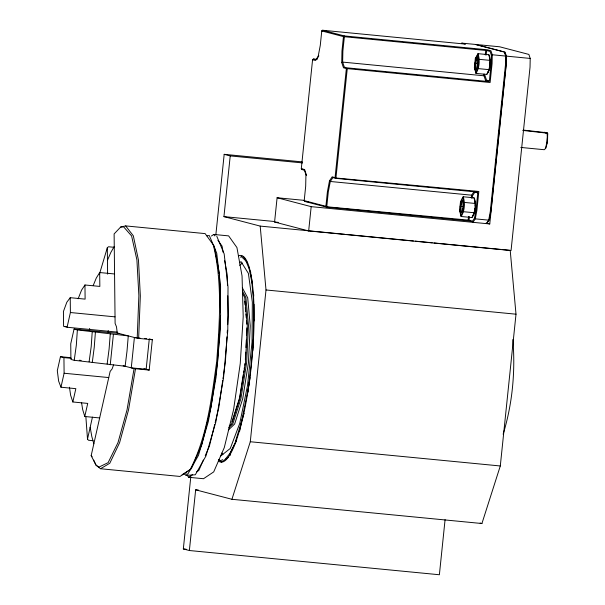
<?xml version="1.0" encoding="UTF-8"?>
<svg xmlns="http://www.w3.org/2000/svg" width="605" height="605" viewBox="0 0 605 605"><rect width="100%" height="100%" fill="white"/><g stroke="black" fill="none" stroke-linecap="round" stroke-linejoin="round"><path stroke-width="0.91" d="M220.417 315.908L220.349 329.823L216.068 377.248L208.392 421.322L198.485 455.315L187.86 474.055L182.551 474.403M220.439 312.203L220.575 286.233L219.29 275.207M254.017 304.315L252.935 350.386M317.149 59.388L313.405 59.025L312.581 59.713L301.298 168.689L304.171 169.438L305.933 174.694L305.691 186.204L304.202 200.618L304.867 201.45L326.564 207.122L469.427 220.969L473.201 221.952L475.28 218.851L476.876 210.442L478.842 191.475L335.488 177.953L332.213 176.766L329.483 180.842L327.388 191.876L325.898 206.29L326.564 207.122M341.734 62.534L341.969 51.024L343.466 36.61L344.29 35.922L487.146 49.769L490.927 50.752L492.266 54.76L492.084 63.525L490.118 82.499L346.363 68.539L343.496 67.79L341.734 62.534L342.642 62.096L484.015 75.799L484.923 75.36L486.511 80.117L489.385 80.866L491.192 63.412L491.358 55.199L490.103 51.44L486.624 50.533L344.358 36.716L343.95 36.285M484.053 73.969L484.015 75.799L485.694 80.805L488.56 81.554L489.385 80.866M504.986 52.885L506.241 56.636L506.075 64.856L490.859 211.773L489.362 219.653L487.418 222.564M506.408 56.129L506.226 64.894L489.755 223.956L311.182 206.653L277.098 197.744L274.579 222.027L308.663 230.936L511.051 250.546L530.033 67.2L530.214 58.435L528.876 54.427L499.624 46.782L475.81 44.475L505.062 52.121L506.408 56.129L530.214 58.435M545.884 148.187L547.525 141.494L547.699 133.599L547.086 132.782L523.242 130.075M230.082 455.557L230.165 453.077L236.706 439.646M137.206 338.233L138.87 295.626L136.911 259.938L131.603 235.95L123.647 226.875L120.667 227.026L114.118 233.931L115.109 323.395L116.493 326.806L117.241 333.015L137.206 338.233L152.331 339.745L149.193 370.094L134.068 368.589L123.178 365.745M138.643 338.414L140.33 295.981L138.484 260.241L133.327 235.806L125.658 225.907L120.667 227.026M245.35 359.673L245.721 352.201M245.948 347.527L246.318 340.055M246.545 335.382L246.916 327.91M459.55 210.797L460.511 201.518L463.241 196.769L473.957 197.805L474.494 198.47C476.241 204.671 476.135 212.385 471.915 217.535L461.199 216.499L459.55 210.797L460.012 211.137L460.095 209.459M462.583 197.313C464.406 203.386 463.99 210.351 460.67 215.834M474.365 67.707L475.326 58.42L478.056 53.671L488.772 54.715L489.301 55.38C491.048 61.581 490.95 69.288 486.73 74.445L476.014 73.402L474.365 67.707L474.827 68.04M477.398 54.223C479.22 60.288 478.797 67.253 475.485 72.744M547.699 133.599L546.3 145.23A9.695 1.959 -84.5 0 1 544.122 149.7L520.799 147.439M226.966 336.834L225.355 362.176L223.495 375.055M227.2 333.075L227.382 330.262M227.737 324.628L228.327 315.235L227.775 295.777M77.372 329.937L76.321 345.243L74.226 360.293L125.129 366.252L127.005 351.15L128.275 335.904L77.372 329.937L74.06 329.075L70.74 343.791L70.914 359.43L74.226 360.293M92.255 331.381L91.196 346.695L89.109 361.737M95.408 332.205L94.221 347.474L92.263 362.561M110.291 333.65L109.104 348.934L107.145 364.006M113.392 334.459L110.246 364.815M247.929 392.259L251.256 364.051L253.54 337.59M254.289 320.824L253.828 319.137L253.397 299.12L253.767 294.741M149.284 338.944L146.145 369.3L131.262 367.855L134.401 337.499L136.261 337.681M474.638 211.349L474.925 208.566M475.212 205.776L475.401 203.915M489.543 67.329L489.354 69.189L487.479 72.986M489.74 65.469L490.118 61.755M89.487 330.285L89.676 328.417M445.083 519.642L439.381 574.75L189.373 550.52L183.33 548.939L190.817 476.596M215.819 235.133L224.183 154.328L302.19 161.89M189.373 550.52L195.657 489.816L198.478 490.088M325.989 232.471L260.195 226.096L223.941 216.62L230.225 155.909L224.183 154.328M195.657 489.816L231.919 499.291L250.288 441.741L266.003 289.969L260.195 226.096M486.594 223.253L488.674 220.144L490.269 211.742L505.477 64.826L505.659 56.061L504.32 52.053L475.069 44.407L461.675 43.106L465.449 44.097L322.594 30.25L321.769 30.938L320.279 45.352L318.177 56.386L315.455 60.462L312.581 59.713M308.663 230.936L311.182 206.653M326.791 206.403L328.288 191.982L330.285 181.477L332.879 177.598L335.745 178.346L477.126 192.05L477.791 192.882L475.984 210.336L474.486 218.208L472.535 221.12L468.164 220.107L326.307 206.728M344.358 36.716L342.869 51.138L342.642 62.096L344.313 67.102L347.187 67.858L488.56 81.554M335.079 177.515L346.363 68.539M335.979 177.628L347.262 68.652M468.164 220.107L468.542 216.499M485.263 54.926L485.732 50.419M469.064 220.212L469.435 216.613M486.163 55.04L486.624 50.533M231.919 499.291L481.92 523.522L500.297 465.971L516.005 314.192L510.204 250.326L502.687 249.6M239.625 431.229C243.097 413.404 247.15 395.655 250.107 377.702M222.701 380.568L218.707 408.156L215.161 422.645M222.965 378.73L223.23 376.892M243.278 374.593L239.565 397.901L231.889 421.867M243.573 372.733L243.876 370.865M244.17 369.005L244.465 367.137M244.768 365.269L245.063 363.408M475.59 59.774L478.056 53.671C479.992 60.137 479.553 67.563 476.014 73.402L475.023 68.932M253.397 299.12L251.839 282.134L249.222 268.983L249.525 267.198M135.497 368.77L128.547 409.819L119.586 442.739L109.777 463.264L100.521 468.739L96.021 465.139L91.166 455.648L110.14 371.402L112.137 368.876L113.536 364.944M134.068 368.589L127.05 409.804L117.998 442.61L108.129 462.636L98.774 467.181L96.021 465.139L93.684 460.133M471.159 197.805L471.658 195.181L474.252 191.293M471.93 198.538L472.452 195.816L474.917 192.125L477.791 192.882M70.679 357.684L60.447 356.693L57.301 370.668L58.64 381.127L60.961 387.215L75.844 388.66L72.842 401.97L87.725 403.414L84.776 416.497L99.659 417.942M70.233 297.683L66.807 302.266L63.427 311.492L63.593 326.337L67.079 327.245L70.392 312.528L70.233 297.683L85.116 299.127L84.957 284.985L99.84 286.422L99.681 272.537L114.564 273.974M60.961 387.215L64.107 373.24L63.933 357.6L60.447 356.693M93.026 440.682L88.466 440.243L87.506 439.101L92.452 417.125M475.091 63.132L476.377 57.437L477.723 57.793L478.184 58.443L478.245 63.858L477.791 63.835L476.506 69.522L475.159 69.167L475.091 63.132L478.502 63.48M476.377 57.437L476.974 58.125L475.825 63.222L475.885 68.637L475.159 69.167M460.276 206.222L461.562 200.535L462.908 200.883L462.976 206.925L461.691 212.612L460.344 212.264L460.276 206.222L462.802 206.487M461.562 200.535L462.159 201.215L461.01 206.313L461.07 211.735L460.344 212.264M214.715 424.46L209.391 446.188L205.239 455.724M244.125 413.253L235.292 441.952M99.379 274.36L107.312 247.74L108.492 246.764L113.967 247.294M503.133 434.216C512.458 403.845 515.513 371.175 512.843 339.549M546.3 145.23L547.525 141.494M78.151 298.794L81.539 290.166L84.957 284.985M93.215 285.515L96.271 278.066L99.681 272.537M107.456 260.309L110.844 252.436L114.262 246.5M203.348 460.057L198.826 470.456L196.466 472.029M486.73 74.445C490.262 68.599 490.708 61.181 488.772 54.715M462.137 199.007L463.241 196.769C465.177 203.235 464.738 210.653 461.199 216.499L460.405 212.922M471.915 217.535C475.447 211.69 475.893 204.271 473.957 197.805M472.664 216.076L474.539 212.279M236.094 441.559L230.165 453.077L225.098 459.422L228.629 457.251M318.351 56.666L316.279 59.774L313.405 59.025M305.933 174.694L306.516 175.276L304.837 170.27L301.963 169.513L301.895 168.719M476.506 69.522L477.095 68.955L475.885 68.637M229.129 426.154L231.67 423.734L239.739 398.453L245.456 362.539L247.279 325.603L244.73 297.547L242.499 293.387M228.289 430.072L234.642 424.022L242.718 398.74L248.428 362.826L250.258 325.891L247.71 297.834L242.355 287.844M228.698 427.833L232.804 423.954L240.903 398.68L246.643 362.652L248.466 325.603L245.895 297.539L242.34 290.952M239.557 262.751L241.002 261.61L248.398 273.422L252.338 302.137L252.043 342.059L247.566 385.287L239.799 423.258L230.278 448.456L220.893 455.883M239.648 265.323L242.537 263.039M489.362 219.653L488.674 220.144L475.28 218.851L474.486 218.208M318.177 56.386L318.873 55.894M211.402 236.018L213.754 234.445L228.637 235.882L236.933 247.551L242.045 275.91L243.21 316.68L240.238 363.62L233.59 409.6L224.273 447.632L213.709 471.892L203.499 478.721L188.616 477.277L187.058 475.091M188.616 477.277L192.541 474.653M240.48 257.201L242.045 256.172M182.067 474.834L191.309 468.731L201.805 444.751L211.069 407.044L217.679 361.389L220.621 314.781L219.449 274.352L214.336 246.296L205.125 233.606L125.658 225.907M226.92 458.454L221.453 462.069L218.828 459.581M475.326 58.42L475.848 58.148M489.46 69.696L477.557 68.539M474.645 212.786L462.742 211.637M491.358 55.199L492.266 54.76L505.659 56.061L506.241 56.636M222.806 459.649L220.386 460.738L218.995 459.52M478.517 59.26L490.421 60.409M463.702 202.35L475.606 203.499M206.706 235.761L209.36 235.587L216.719 253.147L219.078 273.369M185.569 475.417L195.302 474.774L205.927 456.034L215.834 422.04L223.51 377.966L227.79 330.542L228.017 286.952L224.16 253.866L216.802 236.305M522.803 130.423L547.396 133.191M230.225 155.909L302.591 162.927M301.963 169.513L304.776 169.786M462.855 211.901L461.07 211.735L462.28 212.045M277.098 197.744L304.353 200.384M304.867 201.45L308.626 201.813M223.941 216.62L274.693 221.536M274.579 222.027L278.33 222.39M327.872 232.653L344.789 234.294M346.665 234.475L413.397 240.941M415.28 241.123L432.197 242.764M434.072 242.945L500.804 249.411M266.003 289.969L516.005 314.192M70.392 312.528L115.041 316.854M64.523 326.428L66.384 326.609M67.079 327.245L117.302 332.115M74.06 329.075L119.631 333.491M138.121 337.862L139.982 338.044M144.633 338.498L146.493 338.671M63.933 357.6L71.375 358.326M79.285 360.24L81.146 360.421M64.107 373.24L108.756 377.565M250.288 441.741L500.297 465.971M100.521 468.739L179.987 476.445L190.099 469.76C207.379 436.235 211.553 398.173 216.726 361.336C219.547 322.662 222.602 283.17 213.353 245.078M183.33 548.939L186.143 549.219M476.974 58.125L478.184 58.443M322.594 30.25L344.29 35.922M321.769 30.938L343.466 36.61M474.97 191.482L477.126 192.05M462.159 201.215L463.37 201.533M486.17 223.018L489.755 223.956M304.202 200.618L325.898 206.29M149.7 339.05L152.331 339.745M143.922 368.717L149.193 370.094M480.113 523.045L481.92 523.522M329.483 180.842L330.285 181.477L471.658 195.181L472.452 195.816M241.508 256.754L246.878 261.829M545.082 132.586L545.438 133.009L544.719 132.162M91.166 455.648L92.126 456.79M213.754 234.445L214.79 235.897M217.906 240.276L222.05 246.106L223.207 252.512M322.102 30.575L322.359 30.968M312.921 59.351L313.178 59.744M335.488 177.953L335.745 178.346M301.298 168.689L301.555 169.082M221.899 453.016L222.882 454.597M243.301 256.444L245.698 260.392L249.222 268.983M72.842 401.97L70.649 395.322L69.446 387.223M252.368 283.768L250.939 274.7M84.776 416.497L82.658 409.509L81.539 402.559M93.835 443.805L91.794 436.455L90.168 427.266M474.6 200.285L475.001 202.1M224.689 260.747L227.17 274.466L227.48 285.59M250.493 270.979L250.72 272.84M244.73 301.199L245.063 304.882M245.32 307.642L245.653 311.318M245.91 314.078L246.25 317.761M246.5 320.521L246.84 324.197M85.88 416.958L87.506 439.101M547.086 132.782L547.283 136.291M477.723 57.793L477.791 63.835M107.312 247.74L107.607 274.11M108.234 330.61L108.257 332.493M238.446 255.892A103.81 20.978 -84.5 0 1 251.778 361.344A103.81 20.978 -84.5 0 1 218.345 460.957"/></g></svg>
